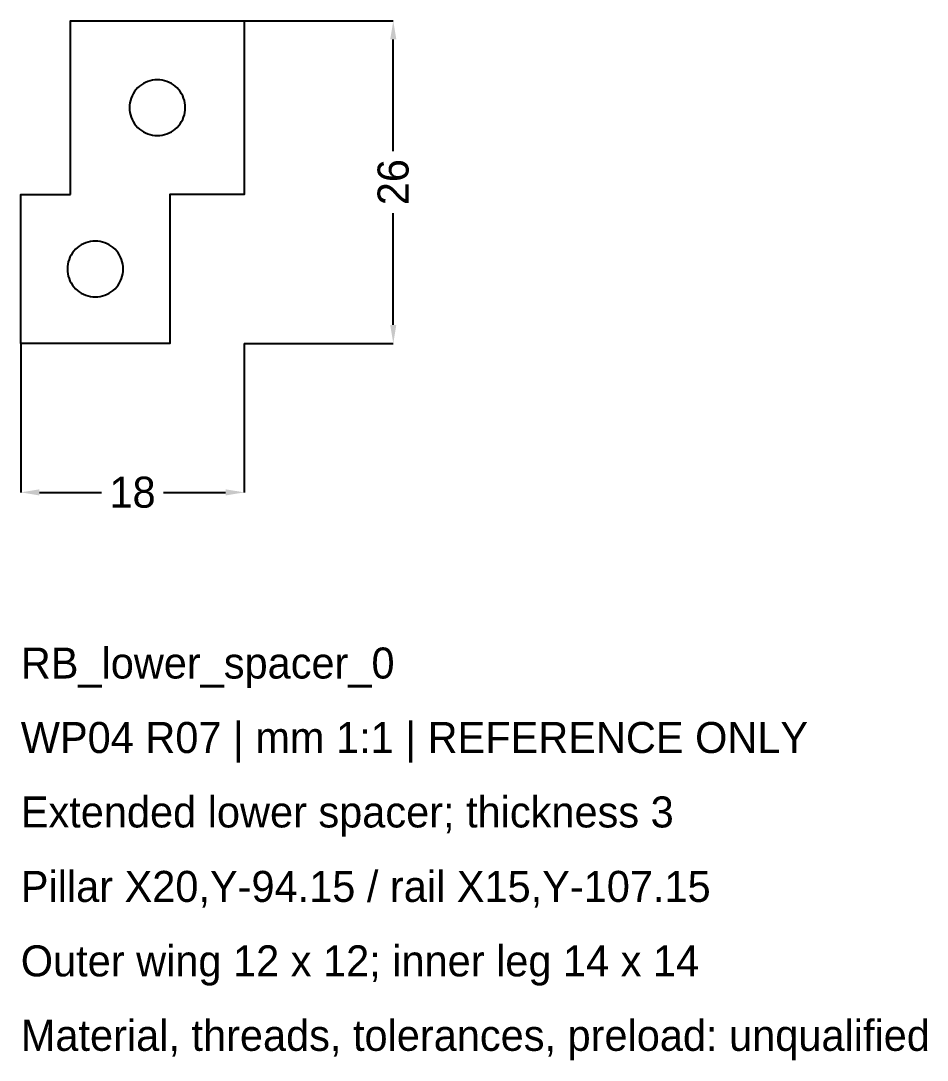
# Model space of a CAD drawing. Header units: millimetres. Extents: x 0 to 1218, y -458 to 26.
# Drawn here: x 430 to 503, y -57.8 to 26 of the extents above; entities that cross this region are included whole.
import ezdxf

# ---------------------------------------------------------------- set-up
doc = ezdxf.new("R2010")
doc.units = ezdxf.units.MM
for name, color, linetype in [('DIMENSIONS', 2, 'Continuous'), ('GEOMETRY', 7, 'Continuous'), ('NOTES', 3, 'Continuous')]:
    doc.layers.add(name, color=color, linetype=linetype)
doc.dimstyles.get("Standard").update_dxf_attribs({"dimtxt": 2.5, "dimasz": 2.5, "dimexe": 1.25, "dimexo": 0.625, "dimtad": 1, "dimcen": 2.5, "dimazin": 3, "dimtfac": 1, "dimtmove": 0, "dimatfit": 3})

# ---------------------------------------------------------------- blocks, each defined once
blk = doc.blocks.new('_CLOSEDFILLED')
at = {"color": 0, "linetype": 'BYBLOCK'}
blk.add_solid([(-1, 0.164), (0, 0), (-1, -0.164)], dxfattribs=at)
blk = doc.blocks.new('*D3')
for p, q in [((430, 0), (430, -12)), ((448, 0), (448, -12)), ((431.5, -12), (436.5, -12)), ((441.5, -12), (446.5, -12))]:
    blk.add_line(p, q)
at = {"layer": 'Defpoints'}
for p in [(430, 0), (448, 0), (430, -12)]:
    blk.add_point(p, dxfattribs=at)
at = {"layer": 'DIMENSIONS', "xscale": 1.5, "yscale": 1.5, "rotation": 180}
blk.add_blockref('_CLOSEDFILLED', (430, -12), dxfattribs=at)
at = {"layer": 'DIMENSIONS', "xscale": 1.5, "yscale": 1.5}
blk.add_blockref('_CLOSEDFILLED', (448, -12), dxfattribs=at)
at = {"layer": 'DIMENSIONS', "insert": (439, -12), "char_height": 2.5, "attachment_point": 5}
blk.add_mtext('18', dxfattribs=at)
blk = doc.blocks.new('*D4')
for p, q in [((448, 26), (460, 26)), ((460, 15.5), (460, 24.5)), ((460, 1.5), (460, 10.5)), ((448, 0), (460, 0))]:
    blk.add_line(p, q)
at = {"layer": 'Defpoints'}
for p in [(448, 26), (448, 0), (460, 0)]:
    blk.add_point(p, dxfattribs=at)
at = {"layer": 'DIMENSIONS', "xscale": 1.5, "yscale": 1.5}
for p, rotation in [((460, 26), 90), ((460, 0), 270)]:
    blk.add_blockref('_CLOSEDFILLED', p, dxfattribs=dict(at, rotation=rotation))
at = {"layer": 'DIMENSIONS', "insert": (460, 13), "char_height": 2.5, "attachment_point": 5, "rotation": 90}
blk.add_mtext('26', dxfattribs=at)

msp = doc.modelspace()

# ---------------------------------------------------------------- linework, layer by layer
at = {"layer": 'GEOMETRY'}
for points in [[(434, 12), (434, 12.25), (434, 12.5), (434, 12.75), (434, 13), (434, 13.25), (434, 13.5), (434, 13.75), (434, 14), (434, 14.25), (434, 14.5), (434, 14.75), (434, 15), (434, 15.25), (434, 15.5), (434, 15.75), (434, 16), (434, 16.25), (434, 16.5), (434, 16.75), (434, 17), (434, 17.25), (434, 17.5), (434, 17.75), (434, 18), (434, 18.25), (434, 18.5), (434, 18.75), (434, 19), (434, 19.25), (434, 19.5), (434, 19.75), (434, 20), (434, 20.25), (434, 20.5), (434, 20.75), (434, 21), (434, 21.25), (434, 21.5), (434, 21.75), (434, 22), (434, 22.25), (434, 22.5), (434, 22.75), (434, 23), (434, 23.25), (434, 23.5), (434, 23.75), (434, 24), (434, 24.25), (434, 24.5), (434, 24.75), (434, 25), (434, 25.25), (434, 25.5), (434, 25.75), (434, 26), (434.25, 26), (434.5, 26), (434.75, 26), (435, 26), (435.25, 26), (435.5, 26), (435.75, 26), (436, 26), (436.25, 26), (436.5, 26), (436.75, 26), (437, 26), (437.25, 26), (437.5, 26), (437.75, 26), (438, 26), (438.25, 26), (438.5, 26), (438.75, 26), (439, 26), (439.25, 26), (439.5, 26), (439.75, 26), (440, 26), (440.25, 26), (440.5, 26), (440.75, 26), (441, 26), (441.25, 26), (441.5, 26), (441.75, 26), (442, 26), (442.25, 26), (442.5, 26), (442.75, 26), (443, 26), (443.25, 26), (443.5, 26), (443.75, 26), (444, 26), (444.25, 26), (444.5, 26), (444.75, 26), (445, 26), (445.25, 26), (445.5, 26), (445.75, 26), (446, 26), (446.25, 26), (446.5, 26), (446.75, 26), (447, 26), (447.25, 26), (447.5, 26), (447.75, 26), (448, 26), (448, 25.75), (448, 25.5), (448, 25.25), (448, 25), (448, 24.75), (448, 24.5), (448, 24.25), (448, 24), (448, 23.75), (448, 23.5), (448, 23.25), (448, 23), (448, 22.75), (448, 22.5), (448, 22.25), (448, 22), (448, 21.75), (448, 21.5), (448, 21.25), (448, 21), (448, 20.75), (448, 20.5), (448, 20.25), (448, 20), (448, 19.75), (448, 19.5), (448, 19.25), (448, 19), (448, 18.75), (448, 18.5), (448, 18.25), (448, 18), (448, 17.75), (448, 17.5), (448, 17.25), (448, 17), (448, 16.75), (448, 16.5), (448, 16.25), (448, 16), (448, 15.75), (448, 15.5), (448, 15.25), (448, 15), (448, 14.75), (448, 14.5), (448, 14.25), (448, 14), (448, 13.75), (448, 13.5), (448, 13.25), (448, 13), (448, 12.75), (448, 12.5), (448, 12.25), (448, 12), (447.75, 12), (447.5, 12), (447.25, 12), (447, 12), (446.75, 12), (446.5, 12), (446.25, 12), (446, 12), (445.75, 12), (445.5, 12), (445.25, 12), (445, 12), (444.75, 12), (444.5, 12), (444.25, 12), (444, 12), (443.75, 12), (443.5, 12), (443.25, 12), (443, 12), (442.75, 12), (442.5, 12), (442.25, 12), (442, 12), (442, 11.75), (442, 11.5), (442, 11.25), (442, 11), (442, 10.75), (442, 10.5), (442, 10.25), (442, 10), (442, 9.75), (442, 9.5), (442, 9.25), (442, 9), (442, 8.75), (442, 8.5), (442, 8.25), (442, 8), (442, 7.75), (442, 7.5), (442, 7.25), (442, 7), (442, 6.75), (442, 6.5), (442, 6.25), (442, 6), (442, 5.75), (442, 5.5), (442, 5.25), (442, 5), (442, 4.75), (442, 4.5), (442, 4.25), (442, 4), (442, 3.75), (442, 3.5), (442, 3.25), (442, 3), (442, 2.75), (442, 2.5), (442, 2.25), (442, 2), (442, 1.75), (442, 1.5), (442, 1.25), (442, 1), (442, 0.75), (442, 0.5), (442, 0.25), (442, 0), (441.75, 0), (441.5, 0), (441.25, 0), (441, 0), (440.75, 0), (440.5, 0), (440.25, 0), (440, 0), (439.75, 0), (439.5, 0), (439.25, 0), (439, 0), (438.75, 0), (438.5, 0), (438.25, 0), (438, 0), (437.75, 0), (437.5, 0), (437.25, 0), (437, 0), (436.75, 0), (436.5, 0), (436.25, 0), (436, 0), (435.75, 0), (435.5, 0), (435.25, 0), (435, 0), (434.75, 0), (434.5, 0), (434.25, 0), (434, 0), (433.75, 0), (433.5, 0), (433.25, 0), (433, 0), (432.75, 0), (432.5, 0), (432.25, 0), (432, 0), (431.75, 0), (431.5, 0), (431.25, 0), (431, 0), (430.75, 0), (430.5, 0), (430.25, 0), (430, 0), (430, 0.25), (430, 0.5), (430, 0.75), (430, 1), (430, 1.25), (430, 1.5), (430, 1.75), (430, 2), (430, 2.25), (430, 2.5), (430, 2.75), (430, 3), (430, 3.25), (430, 3.5), (430, 3.75), (430, 4), (430, 4.25), (430, 4.5), (430, 4.75), (430, 5), (430, 5.25), (430, 5.5), (430, 5.75), (430, 6), (430, 6.25), (430, 6.5), (430, 6.75), (430, 7), (430, 7.25), (430, 7.5), (430, 7.75), (430, 8), (430, 8.25), (430, 8.5), (430, 8.75), (430, 9), (430, 9.25), (430, 9.5), (430, 9.75), (430, 10), (430, 10.25), (430, 10.5), (430, 10.75), (430, 11), (430, 11.25), (430, 11.5), (430, 11.75), (430, 12), (430.25, 12), (430.5, 12), (430.75, 12), (431, 12), (431.25, 12), (431.5, 12), (431.75, 12), (432, 12), (432.25, 12), (432.5, 12), (432.75, 12), (433, 12), (433.25, 12), (433.5, 12), (433.75, 12)], [(443.25, 19), (443.2414, 19.1961), (443.2158, 19.3907), (443.1733, 19.5823), (443.1143, 19.7695), (443.0392, 19.9509), (442.9486, 20.125), (442.8431, 20.2905), (442.7236, 20.4463), (442.591, 20.591), (442.4463, 20.7236), (442.2905, 20.8431), (442.125, 20.9486), (441.9509, 21.0392), (441.7695, 21.1143), (441.5823, 21.1733), (441.3907, 21.2158), (441.1961, 21.2414), (441, 21.25), (440.8039, 21.2414), (440.6093, 21.2158), (440.4177, 21.1733), (440.2305, 21.1143), (440.0491, 21.0392), (439.875, 20.9486), (439.7095, 20.8431), (439.5537, 20.7236), (439.409, 20.591), (439.2764, 20.4463), (439.1569, 20.2905), (439.0514, 20.125), (438.9608, 19.9509), (438.8857, 19.7695), (438.8267, 19.5823), (438.7842, 19.3907), (438.7586, 19.1961), (438.75, 19), (438.7586, 18.8039), (438.7842, 18.6093), (438.8267, 18.4177), (438.8857, 18.2305), (438.9608, 18.0491), (439.0514, 17.875), (439.1569, 17.7095), (439.2764, 17.5537), (439.409, 17.409), (439.5537, 17.2764), (439.7095, 17.1569), (439.875, 17.0514), (440.0491, 16.9608), (440.2305, 16.8857), (440.4177, 16.8267), (440.6093, 16.7842), (440.8039, 16.7586), (441, 16.75), (441.1961, 16.7586), (441.3907, 16.7842), (441.5823, 16.8267), (441.7695, 16.8857), (441.9509, 16.9608), (442.125, 17.0514), (442.2905, 17.1569), (442.4463, 17.2764), (442.591, 17.409), (442.7236, 17.5537), (442.8431, 17.7095), (442.9486, 17.875), (443.0392, 18.0491), (443.1143, 18.2305), (443.1733, 18.4177), (443.2158, 18.6093), (443.2414, 18.8039)], [(438.25, 6), (438.2414, 6.1961), (438.2158, 6.3907), (438.1733, 6.5823), (438.1143, 6.7695), (438.0392, 6.9509), (437.9486, 7.125), (437.8431, 7.2905), (437.7236, 7.4463), (437.591, 7.591), (437.4463, 7.7236), (437.2905, 7.8431), (437.125, 7.9486), (436.9509, 8.0392), (436.7695, 8.1143), (436.5823, 8.1733), (436.3907, 8.2158), (436.1961, 8.2414), (436, 8.25), (435.8039, 8.2414), (435.6093, 8.2158), (435.4177, 8.1733), (435.2305, 8.1143), (435.0491, 8.0392), (434.875, 7.9486), (434.7095, 7.8431), (434.5537, 7.7236), (434.409, 7.591), (434.2764, 7.4463), (434.1569, 7.2905), (434.0514, 7.125), (433.9608, 6.9509), (433.8857, 6.7695), (433.8267, 6.5823), (433.7842, 6.3907), (433.7586, 6.1961), (433.75, 6), (433.7586, 5.8039), (433.7842, 5.6093), (433.8267, 5.4177), (433.8857, 5.2305), (433.9608, 5.0491), (434.0514, 4.875), (434.1569, 4.7095), (434.2764, 4.5537), (434.409, 4.409), (434.5537, 4.2764), (434.7095, 4.1569), (434.875, 4.0514), (435.0491, 3.9608), (435.2305, 3.8857), (435.4177, 3.8267), (435.6093, 3.7842), (435.8039, 3.7586), (436, 3.75), (436.1961, 3.7586), (436.3907, 3.7842), (436.5823, 3.8267), (436.7695, 3.8857), (436.9509, 3.9608), (437.125, 4.0514), (437.2905, 4.1569), (437.4463, 4.2764), (437.591, 4.409), (437.7236, 4.5537), (437.8431, 4.7095), (437.9486, 4.875), (438.0392, 5.0491), (438.1143, 5.2305), (438.1733, 5.4177), (438.2158, 5.6093), (438.2414, 5.8039)]]:
    msp.add_lwpolyline(points, close=True, dxfattribs=at)

# ---------------------------------------------------------------- texts
at = {"layer": 'NOTES'}
for s, p in [('RB_lower_spacer_0', (430, -27)), ('WP04 R07 | mm 1:1 | REFERENCE ONLY', (430, -33)), ('Extended lower spacer; thickness 3', (430, -39)), ('Pillar X20,Y-94.15 / rail X15,Y-107.15', (430, -45)), ('Outer wing 12 x 12; inner leg 14 x 14', (430, -51)), ('Material, threads, tolerances, preload: unqualified', (430, -57))]:
    msp.add_text(s, height=2.5, dxfattribs=at).set_placement(p)

# ---------------------------------------------------------------- dimensions: what is measured, and where the dimension line sits
at = {"layer": 'DIMENSIONS'}
dim = msp.add_linear_dim(base=(460, 0), p1=(448, 0), p2=(448, 26), angle=90, dimstyle='Standard', override={"dimtxt": 2.5, "dimasz": 1.5, "dimdec": 3}, dxfattribs=at)
dim.commit()
dim.dimension.update_dxf_attribs({"geometry": '*D4', "text_midpoint": (460, 13)})
dim = msp.add_linear_dim(base=(430, -12), p1=(430, 0), p2=(448, 0), dimstyle='Standard', override={"dimtxt": 2.5, "dimasz": 1.5, "dimdec": 3}, dxfattribs=at)
dim.commit()
dim.dimension.update_dxf_attribs({"geometry": '*D3', "text_midpoint": (439, -12)})

doc.saveas('drawing.dxf')
